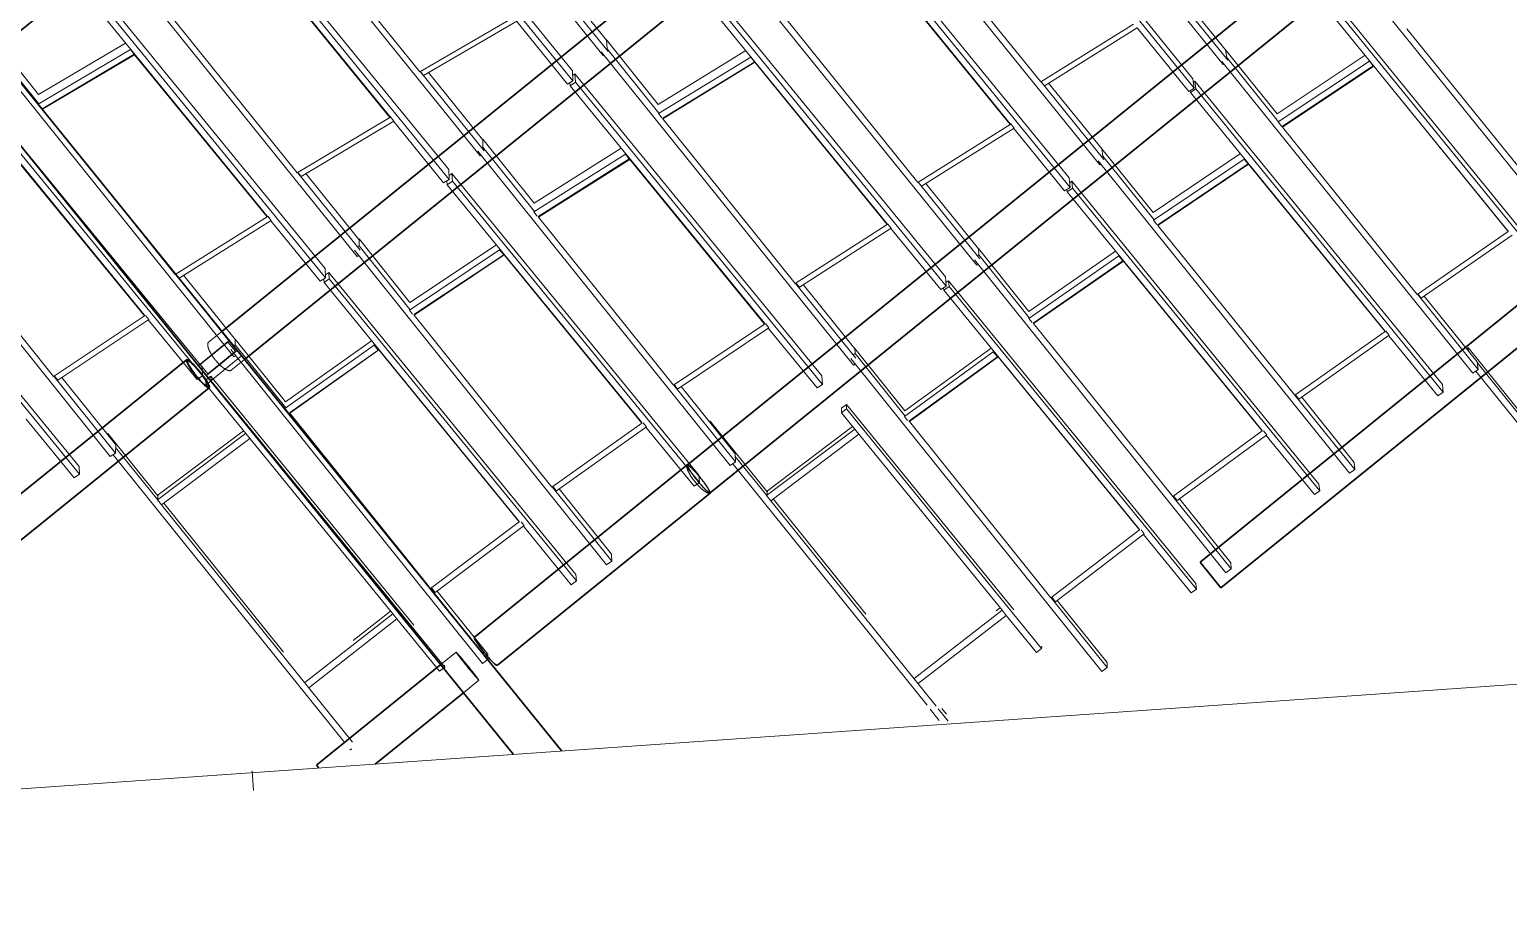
# Model space of a CAD drawing. Header units: millimetres. Extents: x 834681283 to 835686922, y 817551134 to 819407044.
# Drawn here: x 835275300 to 835286483, y 818099497 to 818106046 of the extents above; entities that cross this region are included whole.
import ezdxf

# ---------------------------------------------------------------- set-up
doc = ezdxf.new("R2010")
doc.units = ezdxf.units.MM
doc.header["$LTSCALE"] = 1200
doc.header["$MEASUREMENT"] = 0
doc.linetypes.add('P01-MAGP-P-RF$0$P01_MS_01_N1-FloorPlan-PART2OFUPPERROOFSETTINGOUT$0$BH DASHED2', pattern=[3, 2, -1])
doc.linetypes.add('P01-MAGP-P-RF$0$PHANTOM', pattern=[2.5, 1.25, -0.25, 0.25, -0.25, 0.25, -0.25])
for name, color, linetype, lineweight in [('P01-MAGP-P-RF$0$A-DETL-MBND', 253, 'Continuous', 5), ('P01-MAGP-P-RF$0$AR-ROOF_AR_BS_MI_', 3, 'Continuous', 18), ('P01-MAGP-P-RF$0$MMH053__', 253, 'P01-MAGP-P-RF$0$PHANTOM', 40), ('P01-MAGP-P-RF$0$P01_MS_01_N1-FloorPlan-PART2OFUPPERROOFSETTINGOUT$0$S-BEAM', 253, 'Continuous', 35), ('P01-MAGP-P-RF$0$P01_MS_01_N1-FloorPlan-PART2OFUPPERROOFSETTINGOUT$0$S-BEAM-HIDN', 253, 'P01-MAGP-P-RF$0$P01_MS_01_N1-FloorPlan-PART2OFUPPERROOFSETTINGOUT$0$BH DASHED2', 18), ('P01-MAGP-P-RF$0$ROOF MESH HALF TONE$0$A-GLAZ', 253, 'Continuous', 9), ('P01-MAGP-P-RF$0$ROOF MESH HALF TONE$0$A-MASS', 253, 'Continuous', 9)]:
    doc.layers.add(name, color=color, linetype=linetype, lineweight=lineweight)

# ---------------------------------------------------------------- blocks, each defined once
blk = doc.blocks.new('P01-MAGP-P-RF$0$P01_MS_01_N1-FloorPlan-PART2OFUPPERROOFSETTINGOUT$0$Circular Hollow Sections - CHS273x10_PSB97-8458872-PART 2 OF  UPPER ROOF SETTING OUT')
at = {"layer": 'P01-MAGP-P-RF$0$P01_MS_01_N1-FloorPlan-PART2OFUPPERROOFSETTINGOUT$0$S-BEAM'}
for p, q in [((50187, 9150), (48518, 7986)), ((48675, 7762), (50343, 8926))]:
    blk.add_line(p, q, dxfattribs=at)
for centre, major_axis, start_param, end_param in [((50265, 9038), (-78, 112), 0, 3.141593), ((50265, 9038), (-72, 104), 0, 3.141593), ((50265, 9038), (-78, 112), 3.141593, 6.283185), ((50265, 9038), (-72, 104), 3.141593, 6.283185), ((48596, 7874), (-78, 112), 0, 3.141593)]:
    blk.add_ellipse(centre, major_axis=major_axis, ratio=0.153707, start_param=start_param, end_param=end_param, dxfattribs=at)
blk = doc.blocks.new('P01-MAGP-P-RF$0$P01_MS_01_N1-FloorPlan-PART2OFUPPERROOFSETTINGOUT$0$Circular Hollow Sections - CHS273x10_PSB97-8447826-PART 2 OF  UPPER ROOF SETTING OUT')
at = {"layer": 'P01-MAGP-P-RF$0$P01_MS_01_N1-FloorPlan-PART2OFUPPERROOFSETTINGOUT$0$S-BEAM'}
for p, q in [((57594, 14336), (50468, 9346)), ((50624, 9122), (57751, 14112))]:
    blk.add_line(p, q, dxfattribs=at)
at = {"layer": 'P01-MAGP-P-RF$0$P01_MS_01_N1-FloorPlan-PART2OFUPPERROOFSETTINGOUT$0$S-BEAM-HIDN'}
for p, q in [((57682, 14398), (57594, 14336)), ((57751, 14113), (57839, 14174)), ((50468, 9346), (50361, 9271)), ((50518, 9048), (50624, 9122))]:
    blk.add_line(p, q, dxfattribs=at)
for centre, major_axis, start_param, end_param in [((57761, 14286), (-73, 104), 0, 3.141593), ((57761, 14286), (-78, 112), 0.416824, 3.141593), ((57761, 14286), (-78, 112), 0, 0.413005), ((57761, 14286), (-78, 112), 4.622952, 6.283185), ((57761, 14286), (-73, 104), 4.518113, 6.283185), ((57761, 14286), (-78, 112), 4.614517, 4.620725), ((57761, 14286), (-78, 112), 3.141593, 4.612216), ((57761, 14286), (-73, 104), 4.506625, 4.515239), ((57761, 14286), (-73, 104), 3.141593, 4.50389), ((50440, 9160), (-78, 112), 0, 3.141593)]:
    blk.add_ellipse(centre, major_axis=major_axis, ratio=0.330064, start_param=start_param, end_param=end_param, dxfattribs=at)
blk = doc.blocks.new('P01-MAGP-P-RF$0$P01_MS_01_N1-FloorPlan-PART2OFUPPERROOFSETTINGOUT$0$Circular Hollow Sections - CHS273x10_PSB97-8447634-PART 2 OF  UPPER ROOF SETTING OUT')
at = {"layer": 'P01-MAGP-P-RF$0$P01_MS_01_N1-FloorPlan-PART2OFUPPERROOFSETTINGOUT$0$S-BEAM'}
for p, q in [((55825, 16760), (48782, 11828)), ((48939, 11605), (55982, 16536))]:
    blk.add_line(p, q, dxfattribs=at)
for centre, major_axis, start_param, end_param in [((55904, 16648), (-78, 112), 0, 3.141593), ((55904, 16648), (-73, 104), 0, 3.141593), ((55904, 16648), (-78, 112), 3.141593, 6.283185), ((55904, 16648), (-73, 104), 3.141593, 6.283185), ((48861, 11716), (-78, 112), 0, 1.15964), ((48861, 11716), (-78, 112), 1.981954, 3.141593)]:
    blk.add_ellipse(centre, major_axis=major_axis, ratio=0.344025, start_param=start_param, end_param=end_param, dxfattribs=at)
at = {"layer": 'P01-MAGP-P-RF$0$P01_MS_01_N1-FloorPlan-PART2OFUPPERROOFSETTINGOUT$0$S-BEAM-HIDN'}
blk.add_ellipse((48861, 11716), major_axis=(-78, 112), ratio=0.344025, start_param=1.166472, end_param=1.975122, dxfattribs=at)
blk = doc.blocks.new('P01-MAGP-P-RF$0$P01_MS_01_N1-FloorPlan-PART2OFUPPERROOFSETTINGOUT$0$Circular Hollow Sections - CHS273x10_PSB97-8484232-PART 2 OF  UPPER ROOF SETTING OUT')
at = {"layer": 'P01-MAGP-P-RF$0$P01_MS_01_N1-FloorPlan-PART2OFUPPERROOFSETTINGOUT$0$S-BEAM'}
for p, q in [((53908, 8093), (52213, 6906)), ((52370, 6682), (54065, 7869))]:
    blk.add_line(p, q, dxfattribs=at)
blk.add_ellipse((52291, 6794), major_axis=(-78, 112), ratio=0.11692, start_param=0, end_param=3.141593, dxfattribs=at)
at = {"layer": 'P01-MAGP-P-RF$0$P01_MS_01_N1-FloorPlan-PART2OFUPPERROOFSETTINGOUT$0$S-BEAM-HIDN'}
for major_axis, start_param, end_param in [((-78, 112), 0, 3.141593), ((-78, 112), 3.141593, 6.283185), ((-73, 104), 0, 3.141593), ((-73, 104), 3.141593, 6.283185)]:
    blk.add_ellipse((53987, 7981), major_axis=major_axis, ratio=0.11692, start_param=start_param, end_param=end_param, dxfattribs=at)
blk = doc.blocks.new('P01-MAGP-P-RF$0$P01_MS_01_N1-FloorPlan-PART2OFUPPERROOFSETTINGOUT$0$Circular Hollow Sections - CHS273x10_PSB97-8780690-PART 2 OF  UPPER ROOF SETTING OUT')
at = {"layer": 'P01-MAGP-P-RF$0$P01_MS_01_N1-FloorPlan-PART2OFUPPERROOFSETTINGOUT$0$S-BEAM'}
for p, q in [((59275, 11851), (53909, 8093)), ((54066, 7870), (59431, 11627))]:
    blk.add_line(p, q, dxfattribs=at)
for centre, major_axis, start_param, end_param in [((59353, 11739), (-78, 112), 3.141593, 6.283185), ((59353, 11739), (-78, 112), 0, 3.141593), ((59353, 11739), (-73, 104), 0, 3.141593), ((59353, 11739), (-73, 104), 3.141593, 6.283185), ((53987, 7982), (-78, 112), 0, 0.054392), ((53987, 7982), (-78, 112), 3.104304, 3.141593)]:
    blk.add_ellipse(centre, major_axis=major_axis, ratio=0.264326, start_param=start_param, end_param=end_param, dxfattribs=at)
at = {"layer": 'P01-MAGP-P-RF$0$P01_MS_01_N1-FloorPlan-PART2OFUPPERROOFSETTINGOUT$0$S-BEAM-HIDN'}
blk.add_ellipse((53987, 7982), major_axis=(-78, 112), ratio=0.264326, start_param=0.054756, end_param=3.10394, dxfattribs=at)
blk = doc.blocks.new('P01-MAGP-P-RF$0$ROOF MESH HALF TONE')
at = {"layer": 'P01-MAGP-P-RF$0$ROOF MESH HALF TONE$0$A-GLAZ', "lineweight": 5}
for p, q in [((51768, 13687), (53490, 11227)), ((53250, 11128), (51535, 13570)), ((51533, 13494), (53248, 11051)), ((56439, 13294), (58162, 10831)), ((57926, 10740), (56211, 13184)), ((56215, 13112), (57931, 10668)), ((50782, 13007), (52509, 10534)), ((52265, 10447), (50554, 12875)), ((50508, 12778), (51848, 10878)), ((50551, 12800), (52262, 10372)), ((55453, 12612), (57179, 10140)), ((52097, 11199), (51207, 12475)), ((56939, 10057), (55228, 12489)), ((55231, 12417), (56942, 9985)), ((49796, 12328), (51527, 9840)), ((55188, 12395), (56523, 10497)), ((49529, 12089), (50869, 10192)), ((49572, 12111), (51278, 9696)), ((51281, 9767), (49575, 12182)), ((50948, 12148), (51848, 10871)), ((56776, 10796), (55883, 12074)), ((53083, 11891), (53529, 11255)), ((53145, 11880), (53523, 11341)), ((54466, 11931), (56197, 9448)), ((51119, 10503), (50220, 11795)), ((55954, 9375), (54247, 11795)), ((55623, 11770), (56523, 10491)), ((48808, 11649), (50544, 9148)), ((48851, 11671), (49206, 11160)), ((48856, 11740), (49210, 11230)), ((54205, 11703), (55543, 9807)), ((54248, 11725), (55955, 9306)), ((49203, 11158), (49927, 11521)), ((49894, 11572), (49210, 11229)), ((49927, 11521), (49927, 11525)), ((49953, 11483), (49927, 11521)), ((52829, 11559), (52097, 11199)), ((52124, 11170), (52855, 11530)), ((52855, 11529), (53205, 11030)), ((59138, 11538), (60867, 9059)), ((48593, 11428), (50297, 9020)), ((50299, 9086), (48595, 11493)), ((49229, 11120), (49953, 11483)), ((49232, 11116), (49955, 11479)), ((49953, 11488), (49953, 11483)), ((49956, 11485), (49953, 11483)), ((49956, 11485), (49955, 11479)), ((49955, 11479), (50869, 10186)), ((57763, 11486), (58199, 10863)), ((57816, 11471), (58187, 10940)), ((60630, 8985), (58922, 11412)), ((48550, 11405), (49893, 9508)), ((53523, 11343), (53522, 11276)), ((53523, 11343), (53879, 10829)), ((55795, 10103), (54895, 11395)), ((58885, 11326), (60222, 9427)), ((58928, 11351), (60636, 8924)), ((52101, 11201), (52542, 10569)), ((52102, 11201), (52124, 11170)), ((52164, 11190), (52536, 10656)), ((53482, 11255), (53479, 11253)), ((53479, 11253), (55214, 8757)), ((53490, 11227), (53495, 11230)), ((53522, 11276), (53516, 11273)), ((53522, 11276), (53879, 10761)), ((54569, 11188), (53879, 10829)), ((57506, 11183), (56776, 10796)), ((49203, 11158), (49226, 11124)), ((49232, 11116), (49232, 11122)), ((50145, 9801), (49232, 11116)), ((53248, 11051), (53250, 11128)), ((53249, 11093), (53267, 11103)), ((53267, 11103), (53267, 11039)), ((54971, 8694), (53267, 11103)), ((53876, 10759), (54602, 11136)), ((54630, 11100), (53906, 10723)), ((53906, 10718), (54630, 11095)), ((54602, 11136), (54602, 11141)), ((54628, 11099), (54602, 11136)), ((54628, 11104), (54628, 11099)), ((54630, 11100), (54630, 11095)), ((54630, 11095), (55543, 9801)), ((56802, 10766), (57532, 11153)), ((57531, 11153), (57888, 10645)), ((47822, 10969), (49559, 8460)), ((53205, 11030), (53248, 11051)), ((53225, 11015), (53225, 11040)), ((53267, 11039), (53225, 11015)), ((53225, 11015), (54564, 9121)), ((53267, 11039), (54971, 8629)), ((60484, 9690), (59566, 11005)), ((51848, 10871), (51119, 10503)), ((51848, 10878), (51848, 10871)), ((51876, 10842), (51850, 10879)), ((58153, 10854), (59883, 8370)), ((58187, 10942), (58543, 10431)), ((58187, 10942), (58192, 10883)), ((58192, 10883), (58187, 10880)), ((58192, 10883), (58549, 10371)), ((47613, 10752), (49318, 8344)), ((49320, 8401), (47615, 10809)), ((48960, 10819), (49893, 9503)), ((51147, 10473), (51876, 10842)), ((51874, 10841), (52219, 10351)), ((53876, 10759), (53900, 10725)), ((56779, 10797), (57212, 10177)), ((56780, 10798), (56802, 10766)), ((56835, 10783), (57203, 10256)), ((57931, 10668), (57926, 10740)), ((58162, 10831), (58167, 10834)), ((59237, 10826), (58543, 10431)), ((58546, 10369), (59266, 10780)), ((59295, 10744), (58575, 10333)), ((58576, 10328), (59296, 10739)), ((59266, 10780), (59266, 10785)), ((59293, 10742), (59266, 10780)), ((59293, 10747), (59293, 10742)), ((59295, 10744), (59296, 10739)), ((59296, 10739), (60223, 9422)), ((52537, 10659), (52534, 10598)), ((52537, 10659), (52890, 10149)), ((53903, 10722), (53905, 10723)), ((53906, 10718), (53906, 10723)), ((54818, 9405), (53906, 10718)), ((57888, 10645), (57931, 10668)), ((57901, 10637), (57900, 10652)), ((57943, 10662), (57901, 10637)), ((57901, 10637), (59241, 8737)), ((57928, 10713), (57939, 10720)), ((57939, 10720), (57943, 10662)), ((59646, 8301), (57939, 10720)), ((57943, 10662), (59649, 8243)), ((52494, 10571), (54230, 8067)), ((52509, 10534), (52517, 10538)), ((52534, 10598), (52525, 10593)), ((52534, 10598), (52889, 10086)), ((53576, 10518), (52890, 10148)), ((49174, 9095), (48243, 10439)), ((51122, 10505), (51553, 9885)), ((51124, 10505), (51147, 10473)), ((51185, 10493), (51550, 9968)), ((52262, 10372), (52265, 10447)), ((52263, 10402), (52286, 10416)), ((52286, 10416), (52287, 10359)), ((53989, 8011), (52286, 10416)), ((52885, 10083), (53605, 10471)), ((52914, 10047), (53631, 10433)), ((52916, 10042), (53635, 10429)), ((53605, 10471), (53605, 10477)), ((53631, 10433), (53605, 10471)), ((53632, 10439), (53631, 10433)), ((53635, 10435), (53631, 10433)), ((53635, 10435), (53635, 10429)), ((53635, 10429), (54564, 9115)), ((56523, 10491), (55795, 10103)), ((55822, 10073), (56551, 10461)), ((56523, 10497), (56523, 10491)), ((56551, 10461), (56525, 10498)), ((56549, 10460), (56899, 9963)), ((52219, 10351), (52262, 10372)), ((52245, 10334), (52245, 10364)), ((52287, 10359), (52245, 10334)), ((52245, 10334), (53588, 8437)), ((52287, 10359), (53990, 7953)), ((58546, 10369), (58570, 10335)), ((58572, 10331), (58575, 10333)), ((58576, 10328), (58575, 10333)), ((59504, 8995), (58576, 10328)), ((50869, 10186), (50145, 9801)), ((50869, 10192), (50873, 10194)), ((50869, 10192), (50869, 10186)), ((50899, 10156), (50876, 10190)), ((57205, 10204), (57197, 10199)), ((57203, 10258), (57555, 9752)), ((57203, 10258), (57205, 10204)), ((57205, 10204), (57558, 9696)), ((50174, 9771), (50899, 10156)), ((50896, 10155), (51235, 9674)), ((52885, 10083), (52908, 10050)), ((55798, 10105), (56224, 9493)), ((55800, 10105), (55822, 10073)), ((55855, 10091), (56219, 9569)), ((57168, 10171), (58898, 7682)), ((57179, 10140), (57187, 10144)), ((57554, 9693), (58271, 10107)), ((58245, 10150), (57555, 9751)), ((57583, 9656), (58297, 10069)), ((57585, 9652), (58301, 10066)), ((58271, 10107), (58271, 10113)), ((58297, 10069), (58271, 10107)), ((58298, 10075), (58297, 10069)), ((58301, 10071), (58297, 10069)), ((58301, 10071), (58301, 10066)), ((58301, 10066), (59242, 8732)), ((51551, 9971), (51548, 9919)), ((51551, 9971), (51900, 9466)), ((52916, 10042), (52916, 10047)), ((53845, 8702), (52916, 10042)), ((56899, 9963), (56942, 9985)), ((56918, 9953), (56917, 9972)), ((56960, 9979), (56918, 9953)), ((56918, 9953), (58262, 8050)), ((56942, 9985), (56939, 10057)), ((56941, 10020), (56958, 10030)), ((56958, 10030), (56960, 9979)), ((58663, 7616), (56958, 10030)), ((56960, 9979), (58665, 7565)), ((51510, 9888), (53245, 7382)), ((51527, 9840), (51539, 9846)), ((51548, 9919), (51535, 9911)), ((51548, 9919), (51898, 9413)), ((52584, 9855), (51900, 9465)), ((50148, 9802), (50564, 9203)), ((50151, 9804), (50174, 9771)), ((50209, 9790), (50565, 9276)), ((51278, 9696), (51281, 9767)), ((51279, 9717), (51305, 9733)), ((51305, 9733), (51306, 9686)), ((53010, 7324), (51305, 9733)), ((51893, 9407), (52606, 9814)), ((51924, 9371), (52634, 9776)), ((51926, 9367), (52638, 9774)), ((52606, 9814), (52607, 9822)), ((52634, 9776), (52606, 9814)), ((52634, 9784), (52634, 9776)), ((52638, 9778), (52634, 9776)), ((52638, 9778), (52638, 9774)), ((52638, 9774), (53588, 8433)), ((55543, 9801), (54818, 9405)), ((54847, 9375), (55572, 9772)), ((55543, 9807), (55546, 9809)), ((55543, 9807), (55543, 9801)), ((55572, 9772), (55548, 9805)), ((55569, 9770), (55912, 9283)), ((51235, 9674), (51278, 9696)), ((51264, 9660), (51264, 9689)), ((51306, 9686), (51264, 9660)), ((51264, 9660), (52611, 7756)), ((51306, 9686), (53011, 7277)), ((57554, 9693), (57578, 9659)), ((57585, 9652), (57585, 9657)), ((58527, 8298), (57585, 9652)), ((49893, 9508), (49893, 9503)), ((49924, 9473), (49901, 9505)), ((56218, 9525), (56207, 9518)), ((56219, 9572), (56218, 9525)), ((56218, 9525), (56568, 9021)), ((56219, 9572), (56566, 9071)), ((49893, 9503), (49174, 9095)), ((49204, 9065), (49924, 9473)), ((49920, 9470), (50255, 8997)), ((51893, 9407), (51916, 9376)), ((54821, 9406), (55235, 8810)), ((54823, 9408), (54847, 9375)), ((56183, 9490), (57913, 6996)), ((56197, 9448), (56207, 9454)), ((56562, 9018), (57273, 9442)), ((57252, 9480), (56566, 9070)), ((56593, 8981), (57301, 9403)), ((56595, 8978), (57305, 9401)), ((57273, 9442), (57274, 9450)), ((57301, 9403), (57273, 9442)), ((57301, 9410), (57301, 9403)), ((57305, 9406), (57301, 9403)), ((57305, 9406), (57305, 9401)), ((57305, 9401), (58262, 8046)), ((60223, 9422), (59504, 8995)), ((60222, 9427), (60225, 9429)), ((60222, 9427), (60223, 9422)), ((51926, 9367), (51926, 9372)), ((52875, 7997), (51926, 9367)), ((54878, 9392), (55234, 8880)), ((55912, 9283), (55955, 9306)), ((55936, 9276), (55935, 9295)), ((55977, 9302), (55936, 9276)), ((55955, 9306), (55954, 9375)), ((55955, 9332), (55975, 9345)), ((55975, 9345), (55977, 9302)), ((57682, 6930), (55975, 9345)), ((55977, 9302), (57684, 6887)), ((59532, 8964), (60251, 9391)), ((50525, 9205), (52258, 6703)), ((50562, 9237), (50547, 9228)), ((50565, 9279), (50562, 9237)), ((50562, 9237), (50910, 8736)), ((50565, 9279), (50910, 8781)), ((51592, 9196), (50910, 8780)), ((51609, 9163), (51610, 9171)), ((55936, 9276), (57284, 7368)), ((49177, 9097), (49602, 8483)), ((49180, 9099), (49204, 9065)), ((49235, 9082), (49607, 8545)), ((50297, 9020), (50299, 9086)), ((50544, 9148), (50559, 9156)), ((50903, 8732), (51609, 9163)), ((50935, 8695), (51637, 9123)), ((50937, 8693), (51642, 9123)), ((51637, 9123), (51609, 9163)), ((51638, 9132), (51637, 9123)), ((51642, 9127), (51637, 9123)), ((51642, 9127), (51642, 9123)), ((51642, 9123), (52611, 7752)), ((54564, 9115), (53845, 8702)), ((53875, 8671), (54595, 9085)), ((54564, 9121), (54564, 9115)), ((54595, 9085), (54572, 9118)), ((54591, 9083), (54929, 8606)), ((50255, 8997), (50297, 9020)), ((50319, 8986), (50361, 9013)), ((50320, 8951), (50319, 8986)), ((50361, 8978), (50320, 8951)), ((50320, 8951), (51608, 7125)), ((50361, 9013), (51761, 7029)), ((50361, 9013), (50361, 8978)), ((51972, 6695), (50361, 8978)), ((56562, 9018), (56585, 8985)), ((56595, 8978), (56595, 8982)), ((57553, 7598), (56595, 8978)), ((59506, 8997), (59925, 8395)), ((59508, 8998), (59532, 8964)), ((59556, 8978), (59921, 8454)), ((55232, 8845), (55217, 8836)), ((55234, 8882), (55232, 8845)), ((55232, 8845), (55578, 8347)), ((55234, 8882), (55578, 8387)), ((48944, 8788), (49276, 8319)), ((50903, 8732), (50924, 8701)), ((55197, 8809), (56927, 6316)), ((55214, 8757), (55228, 8764)), ((55571, 8343), (56276, 8784)), ((56261, 8815), (55577, 8387)), ((55603, 8306), (56304, 8744)), ((55606, 8304), (56309, 8744)), ((56276, 8784), (56277, 8793)), ((56304, 8744), (56276, 8784)), ((56305, 8753), (56304, 8744)), ((56309, 8748), (56304, 8744)), ((56309, 8748), (56309, 8744)), ((56309, 8744), (57284, 7364)), ((59242, 8732), (58527, 8298)), ((59241, 8737), (59242, 8732)), ((59272, 8701), (59249, 8734)), ((49547, 8631), (49554, 8636)), ((49554, 8636), (49552, 8623)), ((49554, 8636), (49899, 8138)), ((50937, 8693), (50937, 8697)), ((51906, 7295), (50937, 8693)), ((53848, 8703), (54273, 8091)), ((53851, 8706), (53875, 8671)), ((53903, 8688), (54275, 8152)), ((54929, 8606), (54971, 8629)), ((54971, 8629), (54971, 8694)), ((58557, 8266), (59272, 8701)), ((59268, 8698), (59607, 8218)), ((49602, 8483), (49607, 8545)), ((49605, 8527), (49894, 8111)), ((49893, 8110), (50593, 8563)), ((50578, 8585), (49901, 8147)), ((50622, 8523), (49922, 8070)), ((59848, 8558), (59860, 8566)), ((59860, 8566), (60218, 8053)), ((59860, 8566), (59860, 8541)), ((49318, 8344), (49320, 8401)), ((49559, 8460), (49602, 8483)), ((51171, 6187), (49583, 8472)), ((53588, 8433), (52875, 7997)), ((52907, 7966), (53620, 8402)), ((53588, 8437), (53588, 8433)), ((53620, 8402), (53598, 8434)), ((53615, 8399), (53948, 7929)), ((54098, 8407), (54105, 8412)), ((54105, 8412), (54103, 8399)), ((54105, 8412), (54497, 7849)), ((55098, 8405), (55100, 8439)), ((55139, 8432), (55098, 8405)), ((55098, 8405), (56207, 6830)), ((55100, 8439), (55142, 8466)), ((55142, 8466), (55139, 8432)), ((56484, 6522), (55139, 8432)), ((55142, 8466), (56295, 6828)), ((59883, 8370), (59925, 8395)), ((59925, 8395), (59921, 8454)), ((59921, 8449), (60215, 8027)), ((49276, 8319), (49318, 8344)), ((55175, 8295), (54499, 7855)), ((55571, 8343), (55593, 8312)), ((55606, 8304), (55606, 8307)), ((56581, 6899), (55606, 8304)), ((58529, 8299), (58940, 7707)), ((58532, 8301), (58557, 8266)), ((58579, 8279), (58939, 7761)), ((59649, 8243), (59646, 8301)), ((61494, 6105), (59906, 8384)), ((54490, 7820), (55190, 8274)), ((55218, 8234), (54519, 7779)), ((59607, 8218), (59649, 8243)), ((49893, 8110), (49922, 8070)), ((49901, 8147), (49894, 8114)), ((49922, 8070), (51236, 6179)), ((49939, 8081), (50764, 6894)), ((50764, 6894), (49939, 8081)), ((54230, 8067), (54273, 8091)), ((55590, 6153), (54251, 8078)), ((54273, 8091), (54275, 8152)), ((54274, 8131), (54491, 7820)), ((52878, 7998), (53287, 7407)), ((52882, 8001), (52907, 7966)), ((52930, 7980), (53290, 7459)), ((53948, 7929), (53990, 7953)), ((53990, 7953), (53989, 8011)), ((58262, 8046), (57553, 7598)), ((57584, 7566), (58295, 8014)), ((58262, 8050), (58262, 8046)), ((58295, 8014), (58272, 8047)), ((58290, 8011), (58623, 7539)), ((54499, 7855), (54491, 7820)), ((52611, 7752), (51906, 7295)), ((51939, 7263), (52646, 7721)), ((52611, 7756), (52611, 7752)), ((52646, 7721), (52624, 7752)), ((52639, 7717), (52969, 7250)), ((54490, 7820), (54519, 7779)), ((54519, 7779), (55659, 6141)), ((54537, 7791), (55177, 6872)), ((55177, 6872), (54537, 7791)), ((58940, 7707), (58939, 7761)), ((58665, 7565), (58663, 7616)), ((58898, 7682), (58940, 7707)), ((57555, 7599), (57955, 7022)), ((57559, 7602), (57584, 7566)), ((57603, 7578), (57956, 7069)), ((58623, 7539), (58665, 7565)), ((53245, 7382), (53287, 7407)), ((53287, 7407), (53290, 7459)), ((51909, 7294), (52300, 6730)), ((51913, 7300), (51939, 7263)), ((51955, 7273), (52303, 6771)), ((52969, 7250), (53011, 7277)), ((53011, 7277), (53010, 7324)), ((57284, 7364), (56581, 6899)), ((56614, 6866), (57318, 7332)), ((57284, 7368), (57284, 7364)), ((57318, 7332), (57297, 7363)), ((57312, 7328), (57642, 6861)), ((51609, 7126), (50908, 6652)), ((50936, 6612), (51637, 7085)), ((51593, 7146), (51294, 6945)), ((51637, 7085), (51609, 7126)), ((51636, 7085), (51931, 6667)), ((57955, 7022), (57956, 7069)), ((57913, 6996), (57955, 7022)), ((56207, 6830), (55506, 6361)), ((56193, 6850), (56161, 6829)), ((56235, 6790), (56207, 6830)), ((56584, 6898), (56969, 6343)), ((56587, 6904), (56614, 6866)), ((56627, 6875), (56971, 6380)), ((57642, 6861), (57684, 6887)), ((57684, 6887), (57682, 6930)), ((52258, 6703), (52300, 6730)), ((52300, 6730), (52303, 6771)), ((55534, 6321), (56235, 6790)), ((56235, 6790), (56443, 6494)), ((51931, 6667), (51972, 6695)), ((51972, 6695), (51972, 6709)), ((56443, 6494), (56484, 6522)), ((56484, 6522), (56486, 6539)), ((56969, 6343), (56971, 6380)), ((56927, 6316), (56969, 6343)), ((51217, 6120), (51212, 6127)), ((51217, 6120), (51228, 6127)), ((55674, 6033), (55612, 6121)), ((55673, 6121), (55742, 6022)), ((55700, 6120), (55731, 6075))]:
    blk.add_line(p, q, dxfattribs=at)
at = {"layer": 'P01-MAGP-P-RF$0$ROOF MESH HALF TONE$0$A-MASS', "lineweight": 5}
for points, knots in [([(26562, 74607), (26762, 74322), (27147, 73772), (27692, 72993), (28213, 72250), (28632, 71651), (28962, 71180), (29208, 70828), (29453, 70478), (29658, 70186), (29822, 69952), (29985, 69718), (30190, 69426), (30436, 69074), (30683, 68722), (30929, 68370), (31135, 68076), (31300, 67841), (31424, 67664), (31548, 67487), (31672, 67310), (31796, 67133), (31961, 66896), (32251, 66482), (32584, 66007), (32917, 65531), (33168, 65173), (33419, 64814), (33671, 64454), (33924, 64094), (34261, 63612), (34685, 63007), (35196, 62277), (35710, 61543), (36227, 60804), (36922, 59812), (37624, 58809), (38334, 57795), (39051, 56772), (39957, 55478), (40880, 54160), (41629, 53090), (42196, 52280), (42769, 51461), (43347, 50637), (43928, 49806), (44512, 48972), (45098, 48136), (45684, 47298), (46271, 46460), (46857, 45623), (47441, 44789), (48219, 43678), (49188, 42294), (50152, 40918), (50919, 39822), (51684, 38730), (52635, 37372), (53769, 35752), (54708, 34411), (55455, 33344), (56014, 32546), (56571, 31750), (57127, 30957), (57680, 30166), (58140, 29509), (58508, 28984), (58737, 28657), (58920, 28396), (59057, 28200), (59194, 28004), (59331, 27808), (59468, 27613), (59650, 27352), (59878, 27027), (60151, 26637), (60514, 26118), (60968, 25471), (61510, 24697), (62050, 23925), (62589, 23155), (63127, 22388), (63663, 21622), (64197, 20859), (64730, 20098), (65261, 19339), (65703, 18709), (66055, 18205), (66319, 17828), (66583, 17452), (66846, 17076), (67109, 16700), (67460, 16199), (67899, 15572), (68428, 14817), (68960, 14057), (69498, 13289), (70224, 12252), (71152, 10927), (71924, 9824), (72319, 9260)], [0, 0, 0, 0, 0.011905, 0.02381, 0.035714, 0.047619, 0.053571, 0.059524, 0.065476, 0.071429, 0.074405, 0.077381, 0.083333, 0.089286, 0.095238, 0.10119, 0.107143, 0.110119, 0.113095, 0.116071, 0.119048, 0.122024, 0.125, 0.130952, 0.142857, 0.14881, 0.154762, 0.160714, 0.166667, 0.172619, 0.178571, 0.190476, 0.202381, 0.214286, 0.22619, 0.238095, 0.261905, 0.27381, 0.285714, 0.309524, 0.333333, 0.345238, 0.357143, 0.369048, 0.380952, 0.392857, 0.404762, 0.416667, 0.428571, 0.440476, 0.452381, 0.464286, 0.47619, 0.5, 0.52381, 0.535714, 0.547619, 0.571429, 0.595238, 0.619048, 0.630952, 0.642857, 0.654762, 0.666667, 0.678571, 0.690476, 0.696429, 0.702381, 0.705357, 0.708333, 0.71131, 0.714286, 0.717262, 0.720238, 0.72619, 0.732143, 0.738095, 0.75, 0.761905, 0.77381, 0.785714, 0.797619, 0.809524, 0.821429, 0.833333, 0.845238, 0.857143, 0.863095, 0.869048, 0.875, 0.880952, 0.886905, 0.892857, 0.904762, 0.916667, 0.928571, 0.940476, 0.952381, 0.97619, 1, 1, 1, 1]), ([(72319, 9260), (72270, 9330), (72171, 9471), (71975, 9751), (71635, 10236), (71157, 10919), (70595, 11722), (70042, 12511), (69498, 13289), (68960, 14057), (68428, 14817), (67899, 15572), (67460, 16199), (67109, 16700), (66846, 17076), (66583, 17452), (66319, 17828), (66055, 18205), (65791, 18583), (65526, 18961), (65173, 19466), (64818, 19972), (64463, 20479), (64197, 20860), (63930, 21241), (63662, 21623), (63395, 22005), (63171, 22324), (62992, 22580), (62858, 22772), (62724, 22963), (62589, 23156), (62454, 23348), (62275, 23604), (61960, 24054), (61330, 24954), (60425, 26247), (59332, 27807), (58416, 29115), (57772, 30034), (57403, 30561), (57126, 30957), (56849, 31353), (56571, 31750), (56293, 32148), (55921, 32679), (55269, 33610), (54333, 34947), (53391, 36292), (52634, 37373), (52064, 38187), (51492, 39003), (50919, 39822), (50344, 40644), (49766, 41468), (49188, 42295), (48607, 43124), (48025, 43955), (47441, 44789), (46857, 45623), (46271, 46460), (45684, 47298), (45098, 48136), (44512, 48972), (43928, 49806), (43347, 50637), (42769, 51461), (42196, 52280), (41629, 53090), (41067, 53892), (40511, 54687), (39959, 55474), (39231, 56514), (38332, 57798), (37448, 59061), (36748, 60060), (36227, 60804), (35710, 61543), (35003, 62553), (34292, 63568), (33576, 64590), (33042, 65353), (32511, 66111), (31982, 66867), (31455, 67620), (31017, 68245), (30667, 68745), (30406, 69118), (30144, 69492), (29883, 69865), (29665, 70175), (29492, 70423), (29361, 70610), (29231, 70796), (29057, 71044), (28839, 71356), (28574, 71734), (28217, 72244), (27759, 72898), (27182, 73721), (26774, 74305), (26562, 74607)], [0, 0, 0, 0, 0.002976, 0.005952, 0.011905, 0.02381, 0.035714, 0.047619, 0.059524, 0.071429, 0.083333, 0.095238, 0.107143, 0.113095, 0.119048, 0.125, 0.130952, 0.136905, 0.142857, 0.14881, 0.154762, 0.166667, 0.172619, 0.178571, 0.184524, 0.190476, 0.196429, 0.202381, 0.205357, 0.208333, 0.21131, 0.214286, 0.217262, 0.220238, 0.22619, 0.238095, 0.261905, 0.285714, 0.309524, 0.321429, 0.327381, 0.333333, 0.339286, 0.345238, 0.35119, 0.357143, 0.369048, 0.392857, 0.416667, 0.428571, 0.440476, 0.452381, 0.464286, 0.47619, 0.488095, 0.5, 0.511905, 0.52381, 0.535714, 0.547619, 0.559524, 0.571429, 0.583333, 0.595238, 0.607143, 0.619048, 0.630952, 0.642857, 0.654762, 0.666667, 0.678571, 0.690476, 0.702381, 0.72619, 0.75, 0.761905, 0.77381, 0.785714, 0.797619, 0.822917, 0.835565, 0.848214, 0.860863, 0.873512, 0.886161, 0.89881, 0.905134, 0.911458, 0.917783, 0.924107, 0.930432, 0.933594, 0.936756, 0.939918, 0.94308, 0.949405, 0.955729, 0.962054, 0.974702, 0.987351, 1, 1, 1, 1])]:
    blk.add_open_spline(points, degree=3, knots=knots, dxfattribs=at)
blk = doc.blocks.new('P01-MAGP-P-RF')
at = {"layer": 'P01-MAGP-P-RF$0$A-DETL-MBND', "color": 8}
blk.add_line((835276993, 818100291), (835276983, 818100438), dxfattribs=at)
at = {"layer": 'P01-MAGP-P-RF$0$AR-ROOF_AR_BS_MI_'}
blk.add_lwpolyline([(835316678, 818156597, 0.520567), (835304822, 818171239), (835238974, 818166635, 0.414214), (835228304, 818154361), (835231491, 818108773, 0.414214), (835243765, 818098103), (835288829, 818101253, 0.315299), (835304431, 818113886)], format="xyb", close=True, dxfattribs=at)
at = {"layer": 'P01-MAGP-P-RF$0$P01_MS_01_N1-FloorPlan-PART2OFUPPERROOFSETTINGOUT$0$S-BEAM'}
for p, q in [((835284151, 818102017), (835304668, 818118631)), ((835304825, 818118437), (835284308, 818101823)), ((835276887, 818103598), (835275018, 818105907)), ((835276654, 818103410), (835274785, 818105718)), ((835279324, 818100588), (835276887, 818103598)), ((835278959, 818100563), (835276654, 818103410)), ((835284151, 818102017), (835284308, 818101823)), ((835278409, 818101243), (835277471, 818100484)), ((835277913, 818100490), (835278580, 818101030))]:
    blk.add_line(p, q, dxfattribs=at)
blk.add_ellipse((835277557, 818100378), major_axis=(-86, 106), ratio=0.025886, start_param=0, end_param=0.66108, dxfattribs=at)
at = {"layer": 'P01-MAGP-P-RF$0$P01_MS_01_N1-FloorPlan-PART2OFUPPERROOFSETTINGOUT$0$S-BEAM-HIDN'}
for p, q in [((835276810, 818103694), (835276577, 818103505)), ((835276591, 818103513), (835276799, 818103681)), ((835276637, 818103430), (835276870, 818103619)), ((835276799, 818103681), (835276856, 818103612)), ((835276647, 818103443), (835276591, 818103513)), ((835276856, 818103612), (835276647, 818103443)), ((835276903, 818103579), (835276670, 818103390)), ((835278525, 818101337), (835278409, 818101243)), ((835278580, 818101030), (835278697, 818101125))]:
    blk.add_line(p, q, dxfattribs=at)
for major_axis, start_param, end_param in [((-86, 106), 0, 3.141593), ((-86, 106), 3.141593, 6.283185), ((-79.6, 98.3), 0, 3.141593), ((-79.6, 98.3), 3.141593, 6.283185)]:
    blk.add_ellipse((835278611, 818101231), major_axis=major_axis, ratio=0.025886, start_param=start_param, end_param=end_param, dxfattribs=at)
at = {"layer": 'P01-MAGP-P-RF$0$MMH053__', "rotation": 3.998948738169357}
blk.add_blockref('P01-MAGP-P-RF$0$ROOF MESH HALF TONE', (835227061, 818090920), dxfattribs=at)
at = {"layer": 'P01-MAGP-P-RF$0$P01_MS_01_N1-FloorPlan-PART2OFUPPERROOFSETTINGOUT$0$S-BEAM', "linetype": 'P01-MAGP-P-RF$0$P01_MS_01_N1-FloorPlan-PART2OFUPPERROOFSETTINGOUT$0$BH DASHED2', "lineweight": 18, "rotation": 3.998948738169357}
for name in ['P01-MAGP-P-RF$0$P01_MS_01_N1-FloorPlan-PART2OFUPPERROOFSETTINGOUT$0$Circular Hollow Sections - CHS273x10_PSB97-8447634-PART 2 OF  UPPER ROOF SETTING OUT', 'P01-MAGP-P-RF$0$P01_MS_01_N1-FloorPlan-PART2OFUPPERROOFSETTINGOUT$0$Circular Hollow Sections - CHS273x10_PSB97-8447826-PART 2 OF  UPPER ROOF SETTING OUT', 'P01-MAGP-P-RF$0$P01_MS_01_N1-FloorPlan-PART2OFUPPERROOFSETTINGOUT$0$Circular Hollow Sections - CHS273x10_PSB97-8780690-PART 2 OF  UPPER ROOF SETTING OUT', 'P01-MAGP-P-RF$0$P01_MS_01_N1-FloorPlan-PART2OFUPPERROOFSETTINGOUT$0$Circular Hollow Sections - CHS273x10_PSB97-8484232-PART 2 OF  UPPER ROOF SETTING OUT']:
    blk.add_blockref(name, (835227061, 818090920), dxfattribs=at)
at = {"layer": 'P01-MAGP-P-RF$0$P01_MS_01_N1-FloorPlan-PART2OFUPPERROOFSETTINGOUT$0$S-BEAM', "rotation": 3.998948738169357}
blk.add_blockref('P01-MAGP-P-RF$0$P01_MS_01_N1-FloorPlan-PART2OFUPPERROOFSETTINGOUT$0$Circular Hollow Sections - CHS273x10_PSB97-8458872-PART 2 OF  UPPER ROOF SETTING OUT', (835227061, 818090920), dxfattribs=at)

msp = doc.modelspace()

# ---------------------------------------------------------------- block references
msp.add_blockref('P01-MAGP-P-RF', (0, 0))

doc.saveas('drawing.dxf')
